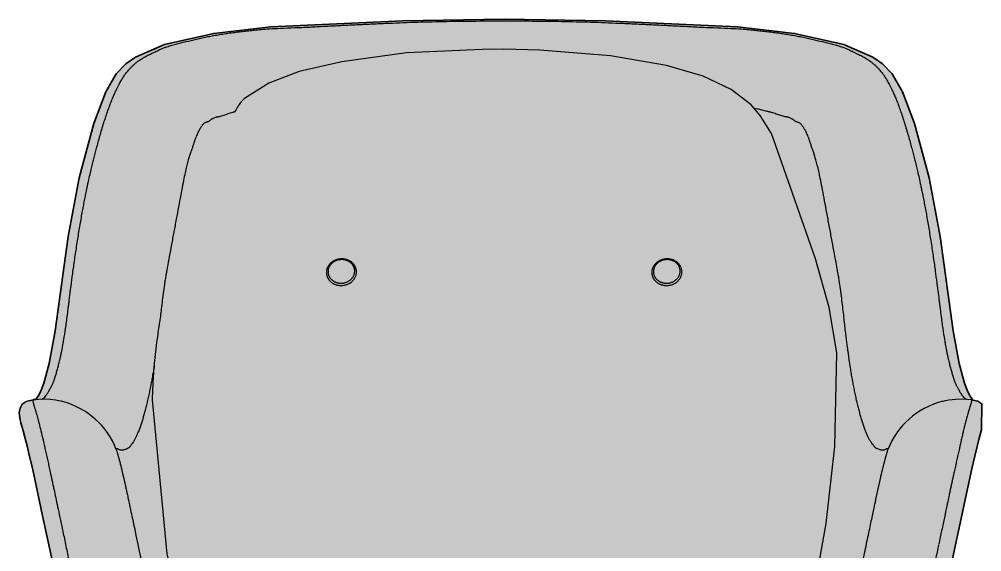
# Model space of a CAD drawing. Header units: millimetres. Extents: x 0 to 2534, y -1316 to 931.
# Drawn here: x 65 to 908, y 466 to 931 of the extents above; entities that cross this region are included whole.
import ezdxf

# ---------------------------------------------------------------- set-up
doc = ezdxf.new("R2010")
doc.units = ezdxf.units.MM
doc.layers.add('Blocks', color=7, linetype='Continuous')
doc.layers.add('Blocks$Fill', color=7, linetype='Continuous', true_color=0xffffff)
doc.layers.add('Blocks$Inner', color=7, linetype='Continuous', lineweight=25, true_color=0x007f00)
doc.layers.add('Blocks$Outline', color=7, linetype='Continuous', lineweight=35, true_color=0xff3f3f)

# ---------------------------------------------------------------- blocks, each defined once
blk = doc.blocks.new('Fri Front')
at = {"layer": 'Blocks$Fill', "extrusion": (0, 0, -1)}
blk.add_hatch(color=256, dxfattribs=at).paths.add_polyline_path([(742.11, -0.01), (742.73, -0.02), (761.26, -0.04), (763.52, -0.01), (763.58, -0.01), (763.62, 0), (763.63, 0), (763.64, 0), (763.64, 0), (763.64, 0), (763.64, 0), (763.65, 0), (763.65, 0), (763.65, 0), (763.65, 0), (763.65, 0), (763.65, 0), (763.65, 0), (763.65, 0), (763.65, 0), (763.65, 0), (763.65, 0), (763.65, 0), (763.65, 0), (763.65, 0), (763.65, 0), (763.65, 0), (763.65, 0), (763.65, 0), (763.65, 0), (763.65, 0), (763.65, 0), (763.65, 0), (763.65, 0), (763.65, 0), (763.65, 0), (768.41, 7.98), (768.92, 9.76), (769.85, 16.01), (769.96, 21.98), (765.32, 99.46), (759.73, 201.47), (764.35, 201.89), (773.89, 202.95), (782.1, 204.1), (785.74, 204.69), (789.09, 205.3), (792.17, 205.92), (795, 206.55), (797.6, 207.19), (799.99, 207.83), (802.18, 208.48), (804.18, 209.13), (806.03, 209.78), (807.72, 210.43), (809.27, 211.09), (810.71, 211.75), (812.03, 212.4), (812.66, 212.73), (813.25, 213.06), (813.83, 213.39), (814.37, 213.72), (814.9, 214.05), (815.4, 214.38), (815.88, 214.71), (816.33, 215.04), (816.76, 215.36), (817.18, 215.69), (817.57, 216.02), (817.94, 216.34), (818.29, 216.67), (818.62, 217), (818.93, 217.32), (819.22, 217.65), (819.49, 217.98), (819.62, 218.15), (819.75, 218.31), (819.87, 218.48), (819.98, 218.64), (820.09, 218.8), (820.2, 218.97), (820.3, 219.13), (820.4, 219.3), (820.49, 219.46), (820.58, 219.63), (820.69, 219.85), (820.8, 220.07), (820.89, 220.29), (820.98, 220.51), (821.06, 220.73), (821.13, 220.95), (821.2, 221.17), (821.26, 221.38), (844.98, 309.93), (845.72, 311.2), (846.45, 312.53), (847.01, 313.6), (847.56, 314.7), (848.66, 317.03), (849.95, 320.04), (856.42, 336.81), (867.97, 379.39), (893.57, 497.13), (907.11, 558.18), (910.67, 571.51), (912.67, 578.34), (913.59, 582.42), (914, 587.31), (913.33, 591.37), (911.47, 594.67), (908.05, 597.16), (901.9, 598.66), (899.34, 598.78), (896.87, 602.6), (894.79, 607.1), (892.55, 613), (887.71, 630.35), (882.56, 658.88), (871.22, 741.52), (861.47, 792.68), (848.76, 840.27), (838.31, 868.02), (829.19, 883.61), (820.82, 892.35), (812.38, 898.21), (787, 909.3), (743.85, 919.04), (693.76, 924.65), (578.31, 929.96), (489.72, 931.39), (401.13, 929.96), (285.67, 924.65), (235.58, 919.04), (192.43, 909.3), (167.05, 898.21), (158.61, 892.35), (150.24, 883.61), (141.13, 868.02), (130.67, 840.27), (117.96, 792.68), (108.21, 741.52), (96.87, 658.88), (91.72, 630.35), (86.88, 613), (84.64, 607.1), (82.56, 602.6), (79.77, 598.34), (75.2, 597.28), (71.83, 595.01), (72.07, 572.23), (74.38, 563.93), (78, 549.27), (120.23, 358.85), (129.78, 327.63), (133.2, 319.72), (134.43, 316.88), (135.35, 314.92), (136.28, 313.08), (137.22, 311.34), (138.18, 309.71), (161.81, 221.29), (161.87, 221.08), (161.92, 220.9), (161.98, 220.72), (162.05, 220.54), (162.12, 220.36), (162.19, 220.2), (162.26, 220.03), (162.34, 219.87), (162.43, 219.71), (162.51, 219.54), (162.6, 219.38), (162.7, 219.21), (162.8, 219.05), (162.9, 218.89), (163.01, 218.72), (163.13, 218.56), (163.24, 218.39), (163.37, 218.23), (163.49, 218.07), (163.63, 217.9), (163.76, 217.74), (164.05, 217.41), (164.36, 217.09), (164.69, 216.76), (165.03, 216.43), (165.4, 216.11), (165.79, 215.78), (166.19, 215.45), (166.62, 215.13), (167.07, 214.8), (167.54, 214.47), (168.03, 214.15), (168.55, 213.82), (169.09, 213.49), (169.65, 213.17), (170.85, 212.51), (172.16, 211.85), (173.59, 211.19), (175.14, 210.53), (176.83, 209.87), (178.67, 209.21), (180.66, 208.56), (182.83, 207.91), (185.19, 207.27), (187.75, 206.63), (190.54, 206), (193.57, 205.38), (196.87, 204.77), (204.36, 203.59), (213.13, 202.48), (223.16, 201.46), (213.04, 21.98), (213.63, 12.18), (214.59, 7.98), (215.43, 6.32), (218.97, 0.57), (219.35, 0), (248.44, 0), (249.98, 1.37), (251.35, 3.12), (253.25, 7.19), (254.85, 13.19), (256.07, 21.09), (278.44, 145.11), (278.52, 145.15), (278.61, 145.19), (278.69, 145.23), (278.77, 145.27), (278.85, 145.32), (278.92, 145.37), (278.99, 145.41), (279.07, 145.46), (279.14, 145.52), (279.2, 145.57), (279.27, 145.63), (279.33, 145.68), (279.39, 145.74), (279.45, 145.8), (279.5, 145.86), (279.55, 145.92), (279.59, 145.98), (279.63, 146.03), (279.67, 146.08), (279.7, 146.13), (279.74, 146.19), (279.77, 146.24), (279.8, 146.3), (279.83, 146.36), (284.65, 156.67), (289.09, 162.75), (296.74, 167.18), (391.92, 192.73), (491.5, 188.79), (591.08, 192.73), (686.26, 167.18), (693.91, 162.75), (698.35, 156.67), (703.17, 146.36), (703.2, 146.3), (703.23, 146.24), (703.26, 146.19), (703.3, 146.13), (703.33, 146.08), (703.37, 146.03), (703.41, 145.98), (703.45, 145.92), (703.5, 145.86), (703.55, 145.8), (703.61, 145.74), (703.67, 145.68), (703.73, 145.63), (703.8, 145.57), (703.87, 145.52), (703.93, 145.46), (704.01, 145.41), (704.08, 145.36), (704.16, 145.32), (704.23, 145.27), (704.31, 145.23), (704.4, 145.19), (704.48, 145.15), (704.56, 145.11), (704.62, 145.09), (704.68, 145.06), (704.74, 145.04), (704.81, 145.02), (728.6, 10.88), (729.67, 7.39), (731.51, 3.34), (732.98, 1.41), (734.57, -0.01)], flags=0)
at = {"layer": 'Blocks$Inner'}
for points in [[(-899.34, 598.78), (-896.87, 602.6), (-894.79, 607.1), (-892.55, 613), (-887.71, 630.35), (-882.56, 658.88), (-871.22, 741.52), (-861.47, 792.68), (-848.76, 840.27), (-838.31, 868.02), (-829.19, 883.61), (-820.82, 892.35), (-812.38, 898.21), (-787, 909.3), (-743.85, 919.04), (-693.76, 924.65), (-578.31, 929.96), (-489.72, 931.39), (-401.13, 929.96), (-285.67, 924.65), (-235.58, 919.04), (-192.43, 909.3), (-167.05, 898.21), (-158.61, 892.35), (-150.24, 883.61), (-141.13, 868.02), (-130.67, 840.27), (-117.96, 792.68), (-108.21, 741.52), (-96.87, 658.88), (-91.72, 630.35), (-86.88, 613), (-84.64, 607.1), (-82.56, 602.6), (-79.77, 598.34)], [(-231.08, 395.04), (-226.3, 407.02), (-216.46, 443.16), (-207.99, 490.5), (-200.42, 557.59), (-198.68, 639.74), (-205.3, 679.33), (-217.39, 721.93), (-241.16, 790.21), (-255.74, 831.4), (-265.67, 847.15), (-273.7, 856.61), (-291.05, 870.01), (-315.53, 881.66), (-347.68, 890.82), (-396.59, 899.27), (-458.39, 904.36), (-490.11, 905.09), (-508.64, 905.06), (-575.1, 901.89), (-631.83, 894.24), (-668.99, 885.73), (-695.74, 875.52), (-716.82, 862.08)], [(-901.89, 598.66), (-908.05, 597.16), (-911.47, 594.67), (-913.33, 591.37), (-914, 587.31), (-913.59, 582.42), (-912.67, 578.34), (-910.67, 571.51), (-908.81, 564.8), (-907.11, 558.18), (-905.17, 550.16), (-902.82, 539.97), (-900.07, 527.59), (-893.57, 497.13), (-867.97, 379.39), (-856.42, 336.81), (-849.01, 317.59), (-848.04, 315.6)], [(-876.12, 596.95), (-876.39, 597.02), (-877.4, 597.26), (-879.67, 597.75), (-882.1, 598.2), (-886.98, 598.84), (-892.01, 599.15), (-901.92, 598.66)], [(-797.67, 598.62), (-784.94, 463.94), (-770.55, 404.2), (-764.49, 389.2), (-762.01, 385.92)], [(-133.23, 319.66), (-129.78, 327.63), (-120.23, 358.85), (-104.61, 425.24), (-89.63, 496.06), (-83.79, 523.42), (-80.54, 538.21), (-78, 549.27), (-75.95, 557.78), (-74.38, 563.93), (-72.07, 572.23), (-71.83, 595.01), (-75.2, 597.28), (-81.08, 598.65)], [(-81.05, 598.64), (-87.19, 599.13), (-94.83, 598.94), (-100.7, 598.22), (-103.94, 597.62), (-106, 597.16), (-106.64, 597), (-106.86, 596.95)]]:
    blk.add_lwpolyline(points, dxfattribs=at)
for centre, start, end in [((-893.47, 530.03), 21.35309, 75.46233), ((-89.51, 530.03), 104.53767, 158.64691)]:
    blk.add_arc(centre, 69.13, start, end, dxfattribs=at)
for points, knots in [([(-894.29, 599.05), (-894.22, 599.08), (-894.14, 599.12), (-894.07, 599.17), (-893.52, 599.47), (-892.41, 600.22), (-890.89, 601.72), (-889.74, 603.26), (-888.91, 604.65), (-888.33, 605.73), (-887.87, 606.62), (-887.48, 607.36), (-887.08, 608.11), (-886.59, 608.98), (-886.04, 609.94), (-885.48, 610.94), (-885, 611.92), (-884.61, 612.8), (-884.2, 613.82), (-883.65, 615.26), (-882.95, 617.3), (-882.2, 619.7), (-881.55, 621.86), (-881.03, 623.66), (-880.51, 625.5), (-879.86, 627.91), (-879.2, 630.48), (-878.47, 633.54), (-877.87, 636.17), (-877.22, 639.22), (-876.48, 642.9), (-875.72, 646.96), (-874.74, 652.58), (-873.74, 658.92), (-872.69, 666.43), (-871.86, 672.78), (-871.1, 678.75), (-870.44, 684.02), (-869.92, 688.18), (-869.34, 692.75), (-868.46, 699.51), (-867.21, 708.97), (-865.48, 721.39), (-863.56, 734.32), (-861.51, 747.22), (-859.39, 759.53), (-857.66, 768.84), (-856.36, 775.47), (-855.45, 779.94), (-854.62, 783.96), (-853.57, 788.91), (-852.4, 794.36), (-851.09, 799.97), (-849.83, 804.87), (-848.64, 809.42), (-847.52, 813.93), (-846.34, 818.6), (-844.99, 823.7), (-843.44, 829.28), (-841.21, 836.88), (-838.21, 846.5), (-835.1, 855.3), (-832.73, 861.34), (-831.09, 865.23), (-829.64, 868.47), (-828.33, 871.25), (-827.14, 873.61), (-826.05, 875.62), (-825.07, 877.4), (-824.14, 878.99), (-823.24, 880.41), (-822.31, 881.83), (-821.44, 883.07), (-820.49, 884.34), (-819.54, 885.5), (-818.65, 886.52), (-817.81, 887.46), (-817.04, 888.31), (-816.18, 889.22), (-815.04, 890.4), (-813.5, 891.85), (-811.39, 893.66), (-808.86, 895.57), (-805.72, 897.61), (-802.07, 899.62), (-798.8, 901.15), (-796.14, 902.4), (-793.51, 903.69), (-790.14, 905.31), (-785.88, 907), (-781.51, 908.38), (-775.63, 909.97), (-768.26, 911.8), (-758.95, 914.07), (-750.65, 915.86), (-743.84, 917.14), (-738.64, 918.02), (-733.42, 918.82), (-728.17, 919.57), (-723.69, 920.15), (-720.02, 920.61), (-717.15, 920.95), (-714.39, 921.27), (-710.97, 921.65), (-706.79, 922.08), (-700.96, 922.62), (-693.33, 923.19), (-682.72, 923.71), (-670.08, 924.15), (-658.82, 924.66), (-649.94, 925.13), (-643.55, 925.46), (-637.37, 925.78), (-629.06, 926.2), (-618.71, 926.71), (-606.25, 927.29), (-589.57, 928.04), (-568.55, 928.89), (-543.07, 929.54), (-517.35, 929.87), (-500.12, 929.92), (-487.94, 929.92)], [-0.4394772, -0.4394772, -0.4394772, -0.4394772, -0.4387755, -0.4387755, -0.4387755, -0.4336735, -0.4285714, -0.4234694, -0.4183673, -0.4132653, -0.4107143, -0.4081633, -0.4056122, -0.4030612, -0.3979592, -0.3928571, -0.3903061, -0.3877551, -0.3852041, -0.3826531, -0.377551, -0.372449, -0.369898, -0.3673469, -0.3647959, -0.3622449, -0.3571429, -0.3545918, -0.3520408, -0.3494898, -0.3469388, -0.3443878, -0.3418367, -0.3367347, -0.3341837, -0.3316327, -0.3290816, -0.3278061, -0.3265306, -0.3252551, -0.3239796, -0.3214286, -0.3188776, -0.3163265, -0.3137755, -0.3112245, -0.3086735, -0.307398, -0.3061224, -0.3048469, -0.3035714, -0.3010204, -0.2984694, -0.2959184, -0.2933673, -0.2908163, -0.2882653, -0.2857143, -0.2831633, -0.2806122, -0.2755102, -0.2704082, -0.2678571, -0.2653061, -0.2627551, -0.2602041, -0.2576531, -0.255102, -0.252551, -0.25, -0.247449, -0.244898, -0.2423469, -0.2397959, -0.2346939, -0.2295918, -0.2270408, -0.2244898, -0.2219388, -0.2193878, -0.2142857, -0.2091837, -0.2040816, -0.1989796, -0.1938776, -0.1887755, -0.1862245, -0.1836735, -0.1785714, -0.1734694, -0.1683673, -0.1632653, -0.1530612, -0.1428571, -0.1326531, -0.127551, -0.122449, -0.1173469, -0.1122449, -0.1071429, -0.1045918, -0.1020408, -0.0994898, -0.0969388, -0.0918367, -0.0867347, -0.0816327, -0.0765306, -0.0714286, -0.0663265, -0.0637755, -0.0612245, -0.0586735, -0.0561224, -0.0510204, -0.0459184, -0.0408163, -0.0306122, -0.0204082, -0.0102041, 0, 0, 0, 0]), ([(-487.94, 929.92), (-479.32, 929.92), (-462.08, 929.87), (-436.36, 929.54), (-410.89, 928.89), (-389.87, 928.04), (-373.18, 927.29), (-360.72, 926.71), (-350.37, 926.2), (-342.07, 925.78), (-335.88, 925.46), (-329.5, 925.13), (-320.61, 924.66), (-309.36, 924.15), (-296.71, 923.71), (-286.1, 923.19), (-278.47, 922.62), (-272.65, 922.08), (-268.46, 921.65), (-265.04, 921.27), (-262.28, 920.95), (-259.42, 920.61), (-255.74, 920.15), (-251.26, 919.57), (-246.01, 918.82), (-240.79, 918.02), (-235.59, 917.14), (-228.78, 915.86), (-220.49, 914.07), (-211.17, 911.8), (-203.8, 909.97), (-197.92, 908.38), (-193.55, 907), (-189.29, 905.31), (-185.92, 903.69), (-183.3, 902.4), (-180.64, 901.15), (-177.37, 899.62), (-173.71, 897.61), (-170.57, 895.57), (-168.05, 893.66), (-165.93, 891.85), (-164.39, 890.4), (-163.25, 889.22), (-162.4, 888.31), (-161.63, 887.46), (-160.78, 886.52), (-159.89, 885.5), (-158.94, 884.34), (-158, 883.07), (-157.13, 881.83), (-156.2, 880.41), (-155.3, 878.99), (-154.36, 877.4), (-153.38, 875.62), (-152.3, 873.61), (-151.11, 871.25), (-149.79, 868.47), (-148.34, 865.23), (-146.7, 861.34), (-144.33, 855.3), (-141.23, 846.5), (-138.22, 836.88), (-136, 829.28), (-134.45, 823.7), (-133.1, 818.6), (-131.92, 813.93), (-130.79, 809.42), (-129.6, 804.87), (-128.34, 799.97), (-127.04, 794.36), (-125.86, 788.91), (-124.82, 783.96), (-123.98, 779.94), (-123.07, 775.47), (-121.77, 768.84), (-120.04, 759.53), (-117.92, 747.22), (-115.87, 734.32), (-113.95, 721.39), (-112.22, 708.97), (-110.97, 699.51), (-110.09, 692.75), (-109.51, 688.18), (-108.99, 684.02), (-108.33, 678.75), (-107.58, 672.78), (-106.75, 666.43), (-105.7, 658.92), (-104.7, 652.58), (-103.71, 646.96), (-102.95, 642.9), (-102.22, 639.22), (-101.56, 636.17), (-100.96, 633.54), (-100.23, 630.48), (-99.57, 627.91), (-98.92, 625.5), (-98.4, 623.66), (-97.88, 621.86), (-97.23, 619.7), (-96.48, 617.3), (-95.78, 615.26), (-95.24, 613.82), (-94.82, 612.8), (-94.43, 611.92), (-93.95, 610.94), (-93.4, 609.94), (-92.84, 608.98), (-92.36, 608.11), (-91.96, 607.36), (-91.57, 606.62), (-91.1, 605.73), (-90.53, 604.65), (-89.7, 603.26), (-88.55, 601.72), (-87.02, 600.22), (-85.92, 599.47), (-85.37, 599.17), (-85.29, 599.12), (-85.22, 599.08), (-85.14, 599.05)], [0, 0, 0, 0, 0.0102041, 0.0204082, 0.0306122, 0.0408163, 0.0459184, 0.0510204, 0.0561224, 0.0586735, 0.0612245, 0.0637755, 0.0663265, 0.0714286, 0.0765306, 0.0816327, 0.0867347, 0.0918367, 0.0969388, 0.0994898, 0.1020408, 0.1045918, 0.1071429, 0.1122449, 0.1173469, 0.122449, 0.127551, 0.1326531, 0.1428571, 0.1530612, 0.1632653, 0.1683673, 0.1734694, 0.1785714, 0.1836735, 0.1862245, 0.1887755, 0.1938776, 0.1989796, 0.2040816, 0.2091837, 0.2142857, 0.2193878, 0.2219388, 0.2244898, 0.2270408, 0.2295918, 0.2346939, 0.2397959, 0.2423469, 0.244898, 0.247449, 0.25, 0.252551, 0.255102, 0.2576531, 0.2602041, 0.2627551, 0.2653061, 0.2678571, 0.2704082, 0.2755102, 0.2806122, 0.2831633, 0.2857143, 0.2882653, 0.2908163, 0.2933673, 0.2959184, 0.2984694, 0.3010204, 0.3035714, 0.3048469, 0.3061224, 0.307398, 0.3086735, 0.3112245, 0.3137755, 0.3163265, 0.3188776, 0.3214286, 0.3239796, 0.3252551, 0.3265306, 0.3278061, 0.3290816, 0.3316327, 0.3341837, 0.3367347, 0.3418367, 0.3443878, 0.3469388, 0.3494898, 0.3520408, 0.3545918, 0.3571429, 0.3622449, 0.3647959, 0.3673469, 0.369898, 0.372449, 0.377551, 0.3826531, 0.3852041, 0.3877551, 0.3903061, 0.3928571, 0.3979592, 0.4030612, 0.4056122, 0.4081633, 0.4107143, 0.4132653, 0.4183673, 0.4234694, 0.4285714, 0.4336735, 0.4387755, 0.4387755, 0.4387755, 0.4394772, 0.4394772, 0.4394772, 0.4394772]), ([(-716.82, 862.08), (-717.06, 861.89), (-717.82, 861.23), (-719.08, 860.01), (-723, 855.13), (-725.55, 850.31)], [23, 23, 23, 23, 23.0220645, 23.0720645, 23.1220645, 23.1220645, 23.1220645, 23.1220645]), ([(-210.21, 320.96), (-208.67, 325.52), (-208.09, 327.09), (-207.12, 329.81), (-206.02, 333.08), (-205.02, 336.15), (-204.17, 338.84), (-203.28, 341.75), (-202.11, 345.7), (-200.57, 351.1), (-198.75, 357.74), (-197, 364.38), (-195.52, 370.11), (-193.79, 377.07), (-191.78, 385.38), (-189.58, 394.73), (-187.28, 404.84), (-184.93, 415.37), (-182.63, 425.91), (-180.81, 434.35), (-179.45, 440.7), (-178.49, 445.16), (-177.57, 449.47), (-176.35, 455.23), (-174.84, 462.33), (-173.09, 470.59), (-170.87, 481.1), (-168.85, 490.65), (-167.13, 498.77), (-166.01, 504.09), (-165.09, 508.4), (-164.14, 512.86), (-163.51, 515.8), (-163.05, 517.94), (-162.75, 519.31), (-162.51, 520.42), (-162.3, 521.36), (-162.13, 522.15), (-161.96, 522.93), (-161.76, 523.85), (-161.54, 524.83), (-161.33, 525.81), (-161.14, 526.64), (-160.97, 527.38), (-160.81, 528.11), (-160.64, 528.86), (-160.44, 529.73), (-160.22, 530.7), (-159.92, 531.98), (-159.55, 533.61), (-159.18, 535.17), (-158.91, 536.33), (-158.71, 537.15), (-158.53, 537.9), (-158.31, 538.81), (-158.06, 539.84), (-157.81, 540.84), (-157.6, 541.67), (-157.37, 542.55), (-157.04, 543.79), (-156.62, 545.37), (-156.27, 546.66), (-156.04, 547.5), (-155.92, 547.95), (-155.83, 548.27), (-155.74, 548.59), (-155.62, 549.01), (-155.41, 549.75), (-155.19, 550.57), (-154.97, 551.32), (-154.82, 551.83), (-154.71, 552.22), (-154.62, 552.5), (-154.56, 552.69), (-154.49, 552.89), (-154.41, 553.19), (-154.25, 553.74), (-154.03, 554.57), (-153.89, 555.21), (-153.86, 555.45), (-153.86, 555.52), (-153.88, 555.53), (-153.91, 555.52), (-153.95, 555.54), (-154.04, 555.59), (-154.24, 555.73), (-154.58, 555.82), (-154.97, 555.76), (-155.32, 555.62), (-155.75, 555.35), (-156.41, 554.95), (-157.38, 554.5), (-158.45, 554.35), (-159.33, 554.44), (-159.98, 554.64), (-160.66, 554.85), (-161.63, 555.09), (-162.91, 555.47), (-164.18, 556.15), (-165, 556.83), (-165.44, 557.29), (-165.75, 557.66), (-166.05, 558.05), (-166.43, 558.55), (-167.07, 559.39), (-167.9, 560.49), (-168.71, 561.61), (-169.38, 562.67), (-170.1, 563.94), (-171.06, 565.83), (-172.25, 568.42), (-173.46, 571.35), (-174.63, 574.55), (-175.78, 577.96), (-176.95, 581.62), (-178.09, 585.51), (-179.19, 589.6), (-180.26, 593.89), (-181.31, 598.34), (-182.33, 602.9), (-183.3, 607.6), (-184.2, 612.19), (-185.05, 616.69), (-185.74, 620.6), (-186.29, 623.94), (-186.72, 626.64), (-187.14, 629.34), (-187.64, 632.72), (-188.11, 636.14), (-188.64, 640.05), (-189.08, 643.35), (-189.51, 646.54), (-189.9, 649.41), (-190.22, 651.74), (-190.55, 654.27), (-190.99, 657.88), (-191.77, 664.76), (-192.74, 673.79), (-193.89, 683.69), (-194.88, 691.47), (-195.82, 698.17), (-196.67, 703.63), (-197.34, 707.72), (-198.08, 711.98), (-199.17, 718.11), (-200.69, 726.39), (-202.69, 737.08), (-204.77, 748.18), (-206.85, 759.34), (-208.86, 770.13), (-210.73, 780.12), (-212.36, 788.68), (-213.78, 795.64), (-215.55, 803.45), (-217.14, 809.25), (-218.61, 813.87), (-219.67, 816.96), (-220.53, 819.41), (-221.13, 821.18), (-221.47, 822.21), (-221.72, 823), (-221.98, 823.8), (-222.31, 824.81), (-222.72, 826), (-223.2, 827.33), (-223.82, 828.96), (-224.58, 830.77), (-225.45, 832.63), (-226.3, 834.23), (-227.12, 835.63), (-227.8, 836.7), (-228.27, 837.42), (-228.54, 837.83), (-228.74, 838.13), (-228.94, 838.43), (-229.2, 838.79), (-229.52, 839.2), (-229.89, 839.62), (-230.37, 840.08), (-230.95, 840.52), (-231.63, 840.88), (-232.33, 841.14), (-233.05, 841.36), (-233.8, 841.62), (-234.64, 841.98), (-235.47, 842.49), (-236.51, 843.22), (-237.56, 843.99), (-238.78, 844.68), (-239.8, 845.15), (-240.78, 845.47), (-241.55, 845.67), (-242.02, 845.78), (-242.38, 845.85), (-242.76, 845.92), (-243.27, 846.03), (-244.22, 846.25), (-246.27, 846.78), (-248.89, 847.6), (-251.63, 848.52), (-253.72, 849.22), (-255.45, 849.77), (-256.65, 850.1), (-257.33, 850.27), (-257.84, 850.39), (-258.34, 850.5), (-259.02, 850.65), (-260.21, 850.93), (-261.91, 851.34), (-263.98, 851.85), (-266.76, 852.54), (-268.98, 853.06), (-270.52, 853.39), (-270.62, 853.41)], [0.2803239, 0.2803239, 0.2803239, 0.2803239, 0.2819149, 0.287234, 0.2925532, 0.2952128, 0.2978723, 0.3005319, 0.3031915, 0.3085106, 0.3138298, 0.3164894, 0.3191489, 0.3218085, 0.3244681, 0.3271277, 0.3297872, 0.3324468, 0.3351064, 0.337766, 0.3390957, 0.3404255, 0.3417553, 0.3430851, 0.3457447, 0.3484043, 0.3510638, 0.356383, 0.3590426, 0.3617021, 0.3643617, 0.3670213, 0.3723404, 0.375, 0.3776596, 0.3803191, 0.3816489, 0.3829787, 0.3843085, 0.3856383, 0.3882979, 0.3909574, 0.393617, 0.3962766, 0.3989362, 0.4015957, 0.4042553, 0.4069149, 0.4095745, 0.4148936, 0.4202128, 0.4228723, 0.4255319, 0.4281915, 0.4308511, 0.4361702, 0.4414894, 0.4441489, 0.4468085, 0.4521277, 0.4574468, 0.462766, 0.4654255, 0.4667553, 0.4680851, 0.4694149, 0.4707447, 0.4734043, 0.4787234, 0.481383, 0.4840426, 0.4867021, 0.4880319, 0.4893617, 0.4906915, 0.4920213, 0.4946809, 0.5, 0.5053191, 0.5079787, 0.5093085, 0.5106383, 0.5119681, 0.5132979, 0.5159574, 0.5212766, 0.5265957, 0.5292553, 0.5319149, 0.5345745, 0.537234, 0.5425532, 0.5478723, 0.5505319, 0.5531915, 0.5558511, 0.5585106, 0.5638298, 0.5691489, 0.5718085, 0.5731383, 0.5744681, 0.5757979, 0.5771277, 0.5797872, 0.5851064, 0.5904255, 0.5930851, 0.5957447, 0.6010638, 0.606383, 0.6117021, 0.6170213, 0.6223404, 0.6276596, 0.6329787, 0.6382979, 0.643617, 0.6489362, 0.6542553, 0.6595745, 0.6648936, 0.6702128, 0.6755319, 0.6781915, 0.6808511, 0.6835106, 0.6861702, 0.6914894, 0.6941489, 0.6968085, 0.6994681, 0.7007979, 0.7021277, 0.7034574, 0.7047872, 0.7074468, 0.712766, 0.7154255, 0.7180851, 0.7207447, 0.7220745, 0.7234043, 0.724734, 0.7260638, 0.7287234, 0.731383, 0.7340426, 0.7367021, 0.7393617, 0.7420213, 0.7446809, 0.7473404, 0.75, 0.7553191, 0.7579787, 0.7606383, 0.7632979, 0.7646277, 0.7652926, 0.7659574, 0.7666223, 0.7672872, 0.768617, 0.7699468, 0.7712766, 0.7739362, 0.7765957, 0.7792553, 0.7819149, 0.7845745, 0.7859043, 0.7865691, 0.787234, 0.7878989, 0.7885638, 0.7898936, 0.7912234, 0.7925532, 0.7952128, 0.7978723, 0.8005319, 0.8031915, 0.8058511, 0.8085106, 0.8111702, 0.8138298, 0.8191489, 0.8218085, 0.8244681, 0.8271277, 0.8284574, 0.8291223, 0.8297872, 0.8304521, 0.831117, 0.8324468, 0.8351064, 0.8404255, 0.8430851, 0.8457447, 0.8484043, 0.849734, 0.8503989, 0.8510638, 0.8517287, 0.8523936, 0.8537234, 0.856383, 0.8590426, 0.8617021, 0.8670213, 0.8673958, 0.8673958, 0.8673958, 0.8673958]), ([(-725.55, 850.31), (-725.59, 850.3), (-725.81, 850.25), (-726.37, 850.11), (-727.57, 849.77), (-729.3, 849.23), (-731.39, 848.53), (-734.13, 847.6), (-736.75, 846.79), (-738.79, 846.25), (-739.74, 846.03), (-740.26, 845.92), (-740.64, 845.85), (-741, 845.78), (-741.47, 845.67), (-742.23, 845.48), (-743.22, 845.15), (-744.24, 844.68), (-745.45, 843.99), (-746.5, 843.22), (-747.54, 842.49), (-748.38, 841.98), (-749.21, 841.61), (-749.97, 841.36), (-750.68, 841.14), (-751.38, 840.88), (-752.06, 840.52), (-752.64, 840.07), (-753.12, 839.61), (-753.49, 839.19), (-753.81, 838.78), (-754.07, 838.42), (-754.26, 838.12), (-754.47, 837.81), (-754.73, 837.41), (-755.2, 836.68), (-755.88, 835.62), (-756.7, 834.21), (-757.55, 832.6), (-758.42, 830.74), (-759.17, 828.93), (-759.8, 827.3), (-760.27, 825.97), (-760.68, 824.78), (-761.02, 823.77), (-761.27, 822.97), (-761.52, 822.17), (-761.86, 821.14), (-762.46, 819.38), (-763.32, 816.93), (-764.38, 813.84), (-765.86, 809.22), (-767.44, 803.42), (-769.22, 795.61), (-770.64, 788.65), (-772.27, 780.09), (-774.14, 770.11), (-776.14, 759.32), (-778.23, 748.17), (-780.3, 737.06), (-782.29, 726.37), (-783.81, 718.09), (-784.9, 711.96), (-785.64, 707.7), (-786.31, 703.61), (-787.15, 698.14), (-788.09, 691.44), (-789.08, 683.66), (-790.16, 674.4), (-790.83, 668.16), (-791.8, 662.72)], [23.1220645, 23.1220645, 23.1220645, 23.1220645, 23.1222451, 23.12291, 23.1242398, 23.1268994, 23.1295589, 23.1322185, 23.1375377, 23.1401972, 23.141527, 23.1421919, 23.1428568, 23.1435217, 23.1441866, 23.1455164, 23.148176, 23.1508355, 23.1534951, 23.1588143, 23.1614738, 23.1641334, 23.166793, 23.1694526, 23.1721121, 23.1747717, 23.1774313, 23.1800909, 23.1814206, 23.1827504, 23.1840802, 23.1847451, 23.18541, 23.1860749, 23.1867398, 23.1880696, 23.1907292, 23.1933887, 23.1960483, 23.1987079, 23.2013675, 23.2026972, 23.204027, 23.2053568, 23.2060217, 23.2066866, 23.2073515, 23.2080164, 23.2093462, 23.2120058, 23.2146653, 23.2173249, 23.2226441, 23.2253036, 23.2279632, 23.2306228, 23.2332823, 23.2359419, 23.2386015, 23.2412611, 23.2439206, 23.2465802, 23.24791, 23.2492398, 23.2505696, 23.2518994, 23.2545589, 23.2572185, 23.2598781, 23.2645089, 23.2645089, 23.2645089, 23.2645089]), ([(-791.8, 662.72), (-792.56, 658.11), (-794.23, 646.52), (-795.45, 634.78), (-796.05, 627.79)], [23.2645089, 23.2645089, 23.2645089, 23.2645089, 23.6024462, 24.1024441, 24.1024441, 24.1024441, 24.1024441]), ([(-795.98, 628.3), (-796.06, 627.74), (-796.29, 626.28), (-796.67, 623.92), (-797.22, 620.58), (-797.91, 616.66), (-798.75, 612.17), (-799.65, 607.57), (-800.63, 602.88), (-801.98, 596.79), (-803.74, 589.48), (-805.61, 582.82), (-807.17, 577.94), (-808.32, 574.53), (-809.5, 571.33), (-810.7, 568.4), (-811.7, 566.23), (-812.47, 564.69), (-813.03, 563.6), (-813.57, 562.65), (-814.25, 561.59), (-815.06, 560.46), (-815.89, 559.36), (-816.53, 558.53), (-816.91, 558.03), (-817.21, 557.64), (-817.53, 557.27), (-817.97, 556.81), (-818.79, 556.13), (-820.05, 555.45), (-821.34, 555.06), (-822.31, 554.82), (-822.99, 554.61), (-823.64, 554.42), (-824.52, 554.32), (-825.59, 554.48), (-826.56, 554.94), (-827.23, 555.33), (-827.66, 555.6), (-828.01, 555.75), (-828.4, 555.81), (-828.74, 555.72), (-828.93, 555.58), (-829.02, 555.53), (-829.06, 555.51), (-829.09, 555.52), (-829.11, 555.51), (-829.12, 555.45), (-829.09, 555.21), (-828.94, 554.57), (-828.72, 553.74), (-828.57, 553.19), (-828.48, 552.9), (-828.42, 552.7), (-828.35, 552.5), (-828.27, 552.22), (-828.15, 551.84), (-828, 551.32), (-827.78, 550.58), (-827.56, 549.76), (-827.35, 549.02), (-827.23, 548.59), (-827.17, 548.38), (-827.14, 548.28)], [0.3174839, 0.3174839, 0.3174839, 0.3174839, 0.3191489, 0.3218085, 0.3244681, 0.3297872, 0.3351064, 0.3404255, 0.3457447, 0.3510638, 0.3617021, 0.3723404, 0.3776596, 0.3829787, 0.3882979, 0.393617, 0.3989362, 0.4015957, 0.4042553, 0.4069149, 0.4095745, 0.4148936, 0.4202128, 0.4228723, 0.4242021, 0.4255319, 0.4268617, 0.4281915, 0.4308511, 0.4361702, 0.4414894, 0.4441489, 0.4468085, 0.4494681, 0.4521277, 0.4574468, 0.462766, 0.4654255, 0.4680851, 0.4707447, 0.4734043, 0.4787234, 0.4840426, 0.4867021, 0.4880319, 0.4893617, 0.4906915, 0.4920213, 0.4946809, 0.5, 0.5053191, 0.5079787, 0.5093085, 0.5106383, 0.5119681, 0.5132979, 0.5159574, 0.518617, 0.5212766, 0.5265957, 0.5292553, 0.5305851, 0.5319149, 0.5319149, 0.5319149, 0.5319149]), ([(-796.05, 627.79), (-796.33, 624.9), (-796.8, 619.15), (-797.28, 610.6), (-797.54, 603.77), (-797.65, 599.77), (-797.67, 598.62)], [24.10244411, 24.10244411, 24.10244411, 24.10244411, 24.13022138, 24.15799937, 24.18577736, 24.19702507, 24.19702507, 24.19702507, 24.19702507]), ([(-902.17, 598.55), (-902.23, 598.48), (-902.28, 598.33), (-902.27, 598.01), (-902.23, 597.72), (-902.16, 597.37), (-902.03, 596.83), (-901.82, 596.02), (-901.55, 595.05), (-901.31, 594.21), (-901.11, 593.54), (-900.91, 592.88), (-900.65, 592.02), (-900.34, 591), (-900.02, 589.94), (-899.73, 588.98), (-899.49, 588.16), (-899.23, 587.26), (-898.86, 586), (-898.37, 584.26), (-897.72, 581.93), (-896.79, 578.47), (-895.49, 573.27), (-893.7, 565.72), (-892.07, 558.61), (-890.69, 552.48), (-889.61, 547.6), (-888.53, 542.76), (-887.46, 537.94), (-886.51, 533.59), (-885.68, 529.75), (-885, 526.59), (-884.29, 523.28), (-883.34, 518.84), (-882.1, 513), (-880.44, 505.16), (-878.84, 497.6), (-877.36, 490.56), (-875.73, 482.84), (-873.51, 472.26), (-871.17, 461.2), (-869.34, 452.5), (-868.01, 446.23), (-866.71, 440.07), (-864.94, 431.76), (-862.73, 421.41), (-860.51, 411.3), (-858.75, 403.49), (-857.45, 397.85), (-856.12, 392.26), (-854.29, 384.7), (-851.96, 375.44), (-849.27, 365.31), (-846.94, 357.04), (-845.21, 351.22), (-843.92, 347.09), (-843.04, 344.47), (-842.36, 342.59), (-841.81, 341.16), (-841.27, 339.87), (-840.65, 338.5), (-839.97, 337.16), (-839.32, 335.99), (-838.75, 335), (-838.27, 334.18), (-837.76, 333.34), (-837.11, 332.29), (-836.26, 331.01), (-835.08, 329.39), (-833.59, 327.61), (-831.56, 325.6), (-829.09, 323.61), (-826.8, 322.16), (-824.94, 321.16), (-823.58, 320.51), (-822.24, 319.92), (-820.48, 319.24), (-819.15, 318.82), (-818.27, 318.57)], [0.4795918, 0.4795918, 0.4795918, 0.4795918, 0.4846939, 0.4872449, 0.4897959, 0.4923469, 0.494898, 0.5, 0.505102, 0.5076531, 0.5102041, 0.5127551, 0.5153061, 0.5204082, 0.5255102, 0.5280612, 0.5306122, 0.5331633, 0.5357143, 0.5408163, 0.5459184, 0.5510204, 0.5612245, 0.5714286, 0.5816327, 0.5867347, 0.5918367, 0.5969388, 0.6020408, 0.6071429, 0.6096939, 0.6122449, 0.6147959, 0.6173469, 0.622449, 0.627551, 0.6326531, 0.6352041, 0.6377551, 0.6428571, 0.6479592, 0.6505102, 0.6530612, 0.6556122, 0.6581633, 0.6632653, 0.6683673, 0.6709184, 0.6734694, 0.6760204, 0.6785714, 0.6836735, 0.6887755, 0.6938776, 0.6989796, 0.7040816, 0.7091837, 0.7117347, 0.7142857, 0.7168367, 0.7193878, 0.7244898, 0.7295918, 0.7321429, 0.7346939, 0.7372449, 0.7397959, 0.744898, 0.75, 0.755102, 0.7602041, 0.7653061, 0.7704082, 0.7729592, 0.7755102, 0.7780612, 0.7806122, 0.7853151, 0.7853151, 0.7853151, 0.7853151]), ([(-82.65, 590.91), (-82.78, 590.49), (-82.96, 589.86), (-83.24, 588.93), (-83.47, 588.15), (-83.72, 587.27), (-84.08, 586.04), (-84.36, 585.06), (-84.56, 584.34)], [0.52040816, 0.52040816, 0.52040816, 0.52040816, 0.5255102, 0.52806122, 0.53061224, 0.53316327, 0.53571429, 0.54081633, 0.54081633, 0.54081633, 0.54081633]), ([(-81.16, 595.97), (-81.26, 595.62), (-81.42, 595.05), (-81.66, 594.2), (-81.86, 593.52), (-82.07, 592.84), (-82.33, 591.98), (-82.51, 591.37), (-82.63, 590.97)], [0.500041, 0.500041, 0.500041, 0.500041, 0.50510204, 0.50765306, 0.51020408, 0.5127551, 0.51530612, 0.52015908, 0.52015908, 0.52015908, 0.52015908]), ([(-84.56, 584.34), (-85.05, 582.55), (-85.35, 581.46), (-85.92, 579.31), (-86.7, 576.26), (-87.23, 574.1), (-87.48, 573.04)], [0.54081633, 0.54081633, 0.54081633, 0.54081633, 0.54249167, 0.54759371, 0.55269575, 0.55750324, 0.55750324, 0.55750324, 0.55750324]), ([(-87.48, 573.04), (-87.81, 571.71), (-88.22, 569.97), (-88.8, 567.5), (-89.25, 565.54), (-89.72, 563.5), (-90.34, 560.75), (-90.81, 558.61), (-91.14, 557.13)], [0.55750324, 0.55750324, 0.55750324, 0.55750324, 0.56260528, 0.5651563, 0.56770732, 0.57025834, 0.57280936, 0.5779114, 0.5779114, 0.5779114, 0.5779114]), ([(-91.16, 557.02), (-91.48, 555.58), (-91.98, 553.32), (-92.68, 550.14), (-93.25, 547.56), (-93.82, 545.03), (-94.35, 542.69), (-94.88, 540.38), (-95.24, 538.81), (-95.42, 537.99)], [0.58176379, 0.58176379, 0.58176379, 0.58176379, 0.58673469, 0.58928571, 0.59183673, 0.59438776, 0.59693878, 0.5994898, 0.60204082, 0.60204082, 0.60204082, 0.60204082]), ([(-827.14, 548.28), (-825.66, 542.76), (-825.54, 542.31), (-825.37, 541.68), (-825.16, 540.84), (-824.91, 539.85), (-824.66, 538.82), (-824.44, 537.9), (-824.32, 537.4), (-822.53, 529.76)], [0.53191489, 0.53191489, 0.53191489, 0.53191489, 0.53429085, 0.53695043, 0.53961, 0.54492915, 0.5502483, 0.55290787, 0.55556745, 0.55556745, 0.55556745, 0.55556745]), ([(-95.45, 537.86), (-95.63, 537.09), (-96, 535.45), (-96.6, 532.79), (-97.25, 529.82), (-97.97, 526.53), (-98.67, 523.28), (-99.34, 520.19), (-100.04, 516.89), (-100.53, 514.55), (-100.88, 512.93)], [0.60217886, 0.60217886, 0.60217886, 0.60217886, 0.60459184, 0.60714286, 0.60969388, 0.6122449, 0.61479592, 0.61734694, 0.61989796, 0.62244898, 0.62244898, 0.62244898, 0.62244898]), ([(-822.53, 529.76), (-822.46, 529.45), (-822.33, 528.87), (-822.16, 528.11), (-821.99, 527.39), (-821.83, 526.64), (-821.64, 525.81), (-821.43, 524.84), (-821.21, 523.85), (-821.01, 522.93), (-820.84, 522.15), (-820.67, 521.37), (-820.46, 520.42), (-820.22, 519.31), (-819.92, 517.94), (-819.46, 515.81), (-818.83, 512.86), (-817.88, 508.41), (-817.21, 505.24), (-816.79, 503.26), (-805.05, 447.75)], [0.55556745, 0.55556745, 0.55556745, 0.55556745, 0.55822702, 0.5608866, 0.56354617, 0.56620575, 0.56886532, 0.57152489, 0.57418447, 0.57551426, 0.57684404, 0.57817383, 0.57950362, 0.58216319, 0.58482277, 0.58748234, 0.59280149, 0.59546107, 0.59812064, 0.59866578, 0.59866578, 0.59866578, 0.59866578]), ([(-100.88, 512.93), (-101.36, 510.65), (-102.41, 505.68), (-104.46, 495.98), (-106.84, 484.66), (-108.6, 476.33), (-109.48, 472.16)], [0.62244898, 0.62244898, 0.62244898, 0.62244898, 0.62725493, 0.63235697, 0.63745901, 0.64242295, 0.64242295, 0.64242295, 0.64242295]), ([(-109.55, 471.81), (-110.46, 467.51), (-111.84, 460.97), (-113.65, 452.41), (-114.97, 446.2), (-116.28, 440.07), (-118.05, 431.77), (-120.3, 421.4), (-122.55, 411.28), (-124.32, 403.49), (-125.63, 397.85), (-126.95, 392.24), (-128.33, 386.54), (-129.75, 380.8), (-131.19, 375.13), (-132.54, 369.94), (-134.21, 363.71), (-136.08, 357.05), (-137.77, 351.38), (-139.14, 347.04), (-140.27, 343.73), (-141.27, 341.09), (-142.18, 338.98), (-143, 337.3), (-143.81, 335.8), (-144.74, 334.17), (-145.74, 332.53), (-146.8, 330.92), (-147.98, 329.31), (-149.41, 327.6), (-151.34, 325.66), (-153.73, 323.71), (-156.03, 322.21), (-157.95, 321.17), (-159.83, 320.26), (-162.14, 319.33), (-164.99, 318.44), (-167.91, 317.76), (-172, 317.12), (-177.57, 316.82), (-183.78, 317.13), (-189.06, 317.66), (-193.11, 318.17), (-197.22, 318.78), (-201.5, 319.48), (-205.86, 320.23), (-208.88, 320.74), (-210.44, 321)], [0.6428571, 0.6428571, 0.6428571, 0.6428571, 0.6479592, 0.6505102, 0.6530612, 0.6556122, 0.6581633, 0.6632653, 0.6683673, 0.6709184, 0.6734694, 0.6760204, 0.6785714, 0.6811224, 0.6836735, 0.6862245, 0.6887755, 0.6938776, 0.6989796, 0.7040816, 0.7091837, 0.7142857, 0.7193878, 0.7244898, 0.7295918, 0.7346939, 0.7397959, 0.744898, 0.75, 0.755102, 0.7602041, 0.7653061, 0.7704082, 0.7729592, 0.7755102, 0.7806122, 0.7857143, 0.7908163, 0.7959184, 0.8061224, 0.8163265, 0.8214286, 0.8265306, 0.8316327, 0.8367347, 0.8418367, 0.8469388, 0.8469388, 0.8469388, 0.8469388])]:
    blk.add_open_spline(points, degree=3, knots=knots, dxfattribs=at)
for points, weights, knots in [([(-642.23, 717.39), (-645.65, 713.69), (-645.23, 708.99), (-645.02, 706.6), (-643.75, 704.5)], [0.853599125502, 0.856141386403, 1, 0.921193051321, 0.884794289388], [8.653259, 8.653259, 8.653259, 9.424778, 9.424778, 9.847422, 9.847422, 9.847422]), ([(-621.8, 715.88), (-625.39, 721.8), (-633.05, 721.13), (-644.71, 720.09), (-643.8, 709.83), (-643.61, 707.71), (-642.49, 705.85)], [0.884794289388, 0.785913729865, 1, 0.707106781187, 1, 0.921193051321, 0.884794289388], [6.70583, 6.70583, 6.70583, 7.853982, 7.853982, 9.424778, 9.424778, 9.847422, 9.847422, 9.847422]), ([(-642.49, 705.85), (-638.9, 699.92), (-631.23, 700.6), (-619.58, 701.63), (-620.49, 711.9), (-620.67, 714.02), (-621.8, 715.88)], [0.884794289388, 0.785913729865, 1, 0.707106781187, 1, 0.921193051321, 0.884794289388], [3.564237, 3.564237, 3.564237, 4.712389, 4.712389, 6.283185, 6.283185, 6.70583, 6.70583, 6.70583]), ([(-623.65, 719.27), (-627.77, 722.21), (-633.11, 721.73), (-638.67, 721.24), (-642.23, 717.39)], [0.853599125502, 0.856141386403, 1, 0.850965394784, 0.853599125502], [7.082463, 7.082463, 7.082463, 7.853982, 7.853982, 8.653259, 8.653259, 8.653259]), ([(-357.5, 717.39), (-360.92, 713.69), (-360.5, 708.99), (-360.29, 706.6), (-359.02, 704.5)], [0.853599125502, 0.856141386403, 1, 0.921193051321, 0.884794289388], [8.653259, 8.653259, 8.653259, 9.424778, 9.424778, 9.847422, 9.847422, 9.847422]), ([(-337.07, 715.88), (-340.66, 721.8), (-348.32, 721.13), (-359.98, 720.09), (-359.07, 709.83), (-358.88, 707.71), (-357.76, 705.85)], [0.884794289388, 0.785913729865, 1, 0.707106781187, 1, 0.921193051321, 0.884794289388], [6.70583, 6.70583, 6.70583, 7.853982, 7.853982, 9.424778, 9.424778, 9.847422, 9.847422, 9.847422]), ([(-357.76, 705.85), (-354.17, 699.92), (-346.51, 700.6), (-334.85, 701.63), (-335.76, 711.9), (-335.95, 714.02), (-337.07, 715.88)], [0.884794289388, 0.785913729865, 1, 0.707106781187, 1, 0.921193051321, 0.884794289388], [3.564237, 3.564237, 3.564237, 4.712389, 4.712389, 6.283185, 6.283185, 6.70583, 6.70583, 6.70583]), ([(-338.93, 719.27), (-343.04, 722.21), (-348.38, 721.73), (-353.94, 721.24), (-357.5, 717.39)], [0.853599125502, 0.856141386403, 1, 0.850965394784, 0.853599125502], [7.082463, 7.082463, 7.082463, 7.853982, 7.853982, 8.653259, 8.653259, 8.653259]), ([(-643.75, 704.5), (-639.7, 697.81), (-631.06, 698.58), (-617.9, 699.74), (-618.93, 711.32), (-619.14, 713.71), (-620.41, 715.81)], [0.884794289388, 0.785913729865, 1, 0.707106781187, 1, 0.921193051321, 0.884794289388], [9.847422, 9.847422, 9.847422, 10.995574, 10.995574, 12.566371, 12.566371, 12.989015, 12.989015, 12.989015]), ([(-359.02, 704.5), (-354.98, 697.81), (-346.33, 698.58), (-333.18, 699.74), (-334.2, 711.32), (-334.41, 713.71), (-335.68, 715.81)], [0.884794289388, 0.785913729866, 1, 0.707106781187, 1, 0.921193051321, 0.884794289388], [9.847422, 9.847422, 9.847422, 10.995574, 10.995574, 12.566371, 12.566371, 12.989015, 12.989015, 12.989015])]:
    blk.add_rational_spline(points, weights, degree=2, knots=knots, dxfattribs=at)
for points in [[(-620.41, 715.81), (-621.64, 717.83), (-623.65, 719.27)], [(-335.68, 715.81), (-336.91, 717.83), (-338.93, 719.27)]]:
    blk.add_rational_spline(points, [0.884794289388, 0.852358066514, 0.853599125502], degree=2, dxfattribs=at)
blk.add_open_spline([(-80.8, 598.54), (-80.73, 598.47), (-80.66, 598.27), (-80.72, 597.73), (-80.89, 596.98), (-81.06, 596.33), (-81.16, 595.98)], degree=3, dxfattribs=at)
at = {"layer": 'Blocks$Outline'}
for points in [[(-899.34, 598.78), (-896.87, 602.6), (-894.79, 607.1), (-892.55, 613), (-887.71, 630.35), (-882.56, 658.88), (-871.22, 741.52), (-861.47, 792.68), (-848.76, 840.27), (-838.31, 868.02), (-829.19, 883.61), (-820.82, 892.35), (-812.38, 898.21), (-787, 909.3), (-743.85, 919.04), (-693.76, 924.65), (-578.31, 929.96), (-489.72, 931.39), (-401.13, 929.96), (-285.67, 924.65), (-235.58, 919.04), (-192.43, 909.3), (-167.05, 898.21), (-158.61, 892.35), (-150.24, 883.61), (-141.13, 868.02), (-130.67, 840.27), (-117.96, 792.68), (-108.21, 741.52), (-96.87, 658.88), (-91.72, 630.35), (-86.88, 613), (-84.64, 607.1), (-82.56, 602.6), (-79.77, 598.34)], [(-849.95, 320.04), (-856.42, 336.81), (-867.97, 379.39), (-893.57, 497.13), (-900.07, 527.59), (-902.82, 539.97), (-905.17, 550.16), (-907.11, 558.18), (-908.81, 564.8), (-910.67, 571.51), (-912.67, 578.34), (-913.59, 582.42), (-914, 587.31), (-913.33, 591.37), (-911.47, 594.67), (-908.05, 597.16), (-901.9, 598.66)], [(-79.77, 598.34), (-75.2, 597.28), (-71.83, 595.01), (-72.07, 572.23), (-74.38, 563.93), (-75.95, 557.78), (-78, 549.27), (-80.54, 538.21), (-83.79, 523.42), (-89.63, 496.06), (-104.61, 425.24), (-120.23, 358.85), (-129.78, 327.63), (-133.2, 319.72)]]:
    blk.add_lwpolyline(points, dxfattribs=at)
blk.add_open_spline([(-901.9, 598.66), (-900.62, 598.72), (-899.34, 598.78)], degree=2, dxfattribs=at)

msp = doc.modelspace()

# ---------------------------------------------------------------- block references
at = {"layer": 'Blocks'}
msp.add_blockref('Fri Front', (979.43, 0), dxfattribs=at)

doc.saveas('drawing.dxf')
